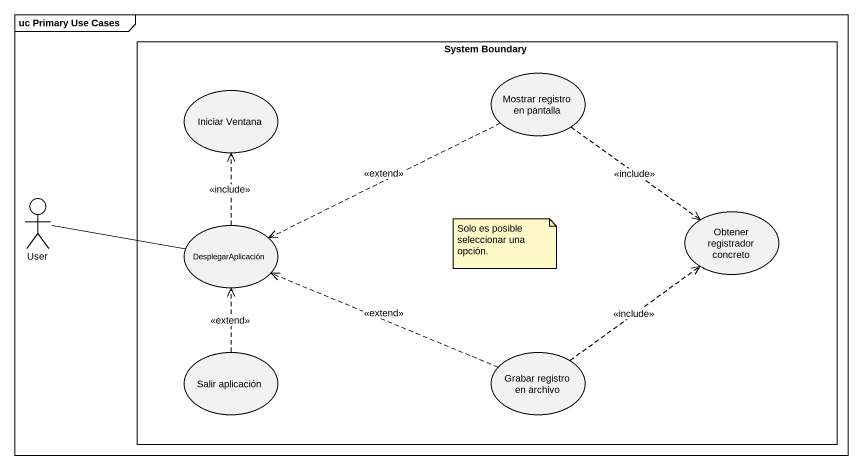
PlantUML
@startuml
mainframe uc Primary Use Cases
rectangle "System Boundary" as System_Boundary {
  usecase "Iniciar Ventana" as Iniciar_Ventana
  usecase "Mostrar registro en pantalla" as Mostrar_registro_en_pantalla
  usecase "Obtener registrador concreto" as Obtener_registrador_concreto
  usecase DesplegarAplicación
  usecase "Salir aplicación" as Salir_aplicación
  usecase "Grabar registro en archivo" as Grabar_registro_en_archivo
}
actor User
Mostrar_registro_en_pantalla ..> Obtener_registrador_concreto : <<include>>
Mostrar_registro_en_pantalla .left.> DesplegarAplicación : <<extend>>
User -right- DesplegarAplicación
DesplegarAplicación .up.> Iniciar_Ventana : <<include>>
Salir_aplicación .up.> DesplegarAplicación : <<extend>>
Grabar_registro_en_archivo .up.> Obtener_registrador_concreto : <<include>>
Grabar_registro_en_archivo .left.> DesplegarAplicación : <<extend>>
note as N1
  Solo es posible seleccionar una opción.
end note
@enduml
